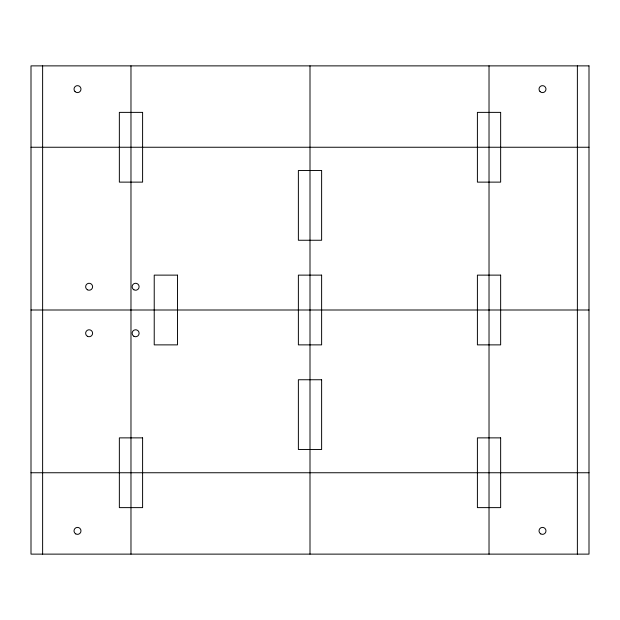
<?xml version="1.0" encoding="UTF-8"?>
<svg xmlns="http://www.w3.org/2000/svg" width="620" height="620" viewBox="0 0 620 620"><rect width="100%" height="100%" fill="white"/><g stroke="black" fill="none" stroke-linecap="round" stroke-linejoin="round"><path stroke-width="0.93" d="M31 147.25L589 147.25M31 310L589 310M31 472.75L589 472.75M577.375 65.875L577.375 554.125M489.025 65.875L489.025 554.125M310 65.875L310 554.125M130.975 65.875L130.975 554.125M42.625 65.875L42.625 554.125M589 65.875L31 65.875L31 554.125L589 554.125L589 65.875M142.6 112.375L119.35 112.375L119.35 182.125L142.6 182.125L142.6 112.375M500.65 112.375L477.4 112.375L477.4 182.125L500.65 182.125L500.65 112.375M321.625 170.5L298.375 170.5L298.375 240.25L321.625 240.25L321.625 170.5M177.475 275.125L154.225 275.125L154.225 344.875L177.475 344.875L177.475 275.125M321.625 275.125L298.375 275.125L298.375 344.875L321.625 344.875L321.625 275.125M500.65 275.125L477.4 275.125L477.4 344.875L500.65 344.875L500.65 275.125M321.625 379.75L298.375 379.75L298.375 449.5L321.625 449.5L321.625 379.75M142.6 437.875L119.35 437.875L119.35 507.625L142.6 507.625L142.6 437.875M500.65 437.875L477.4 437.875L477.4 507.625L500.65 507.625L500.65 437.875M75.035 91.59A3.488 3.488 0 0 0 80.871 90.024A3.488 3.488 0 0 0 76.601 85.754A3.488 3.488 0 0 0 75.035 91.59M540.036 91.59A3.488 3.488 0 0 0 545.871 90.024A3.488 3.488 0 0 0 541.601 85.754A3.488 3.488 0 0 0 540.036 91.59M540.756 533.898A3.488 3.488 0 0 0 545.988 530.875A3.488 3.488 0 0 0 540.756 527.853A3.488 3.488 0 0 0 540.756 533.898M75.756 533.898A3.488 3.488 0 0 0 80.987 530.875A3.488 3.488 0 0 0 75.756 527.853A3.488 3.488 0 0 0 75.756 533.898M133.881 336.272A3.488 3.488 0 0 0 139.113 333.25A3.488 3.488 0 0 0 133.881 330.228A3.488 3.488 0 0 0 133.881 336.272M87.381 336.272A3.488 3.488 0 0 0 92.612 333.25A3.488 3.488 0 0 0 87.381 330.228A3.488 3.488 0 0 0 87.381 336.272M133.881 289.772A3.488 3.488 0 0 0 139.113 286.75A3.488 3.488 0 0 0 133.881 283.728A3.488 3.488 0 0 0 133.881 289.772M87.381 289.772A3.488 3.488 0 0 0 92.612 286.75A3.488 3.488 0 0 0 87.381 283.728A3.488 3.488 0 0 0 87.381 289.772"/></g></svg>
